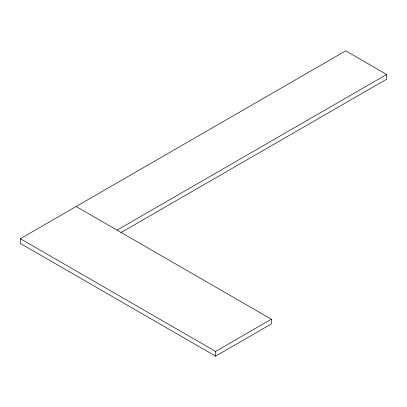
<?xml version="1.0" encoding="UTF-8"?>
<svg xmlns="http://www.w3.org/2000/svg" width="407" height="407" viewBox="0 0 407 407"><rect width="100%" height="100%" fill="white"/><g stroke="black" fill="none" stroke-linecap="round" stroke-linejoin="round"><path stroke-width="0.61" d="M76.129 206.507L271.367 319.225L271.367 323.947L215.588 356.156L20.35 243.437L20.35 238.711L345.741 50.844L386.65 74.466L386.65 79.187L120.889 232.621M117.038 230.123L386.65 74.466M20.35 238.711L215.588 351.429L271.367 319.225M215.588 351.429L215.588 356.156"/></g></svg>
